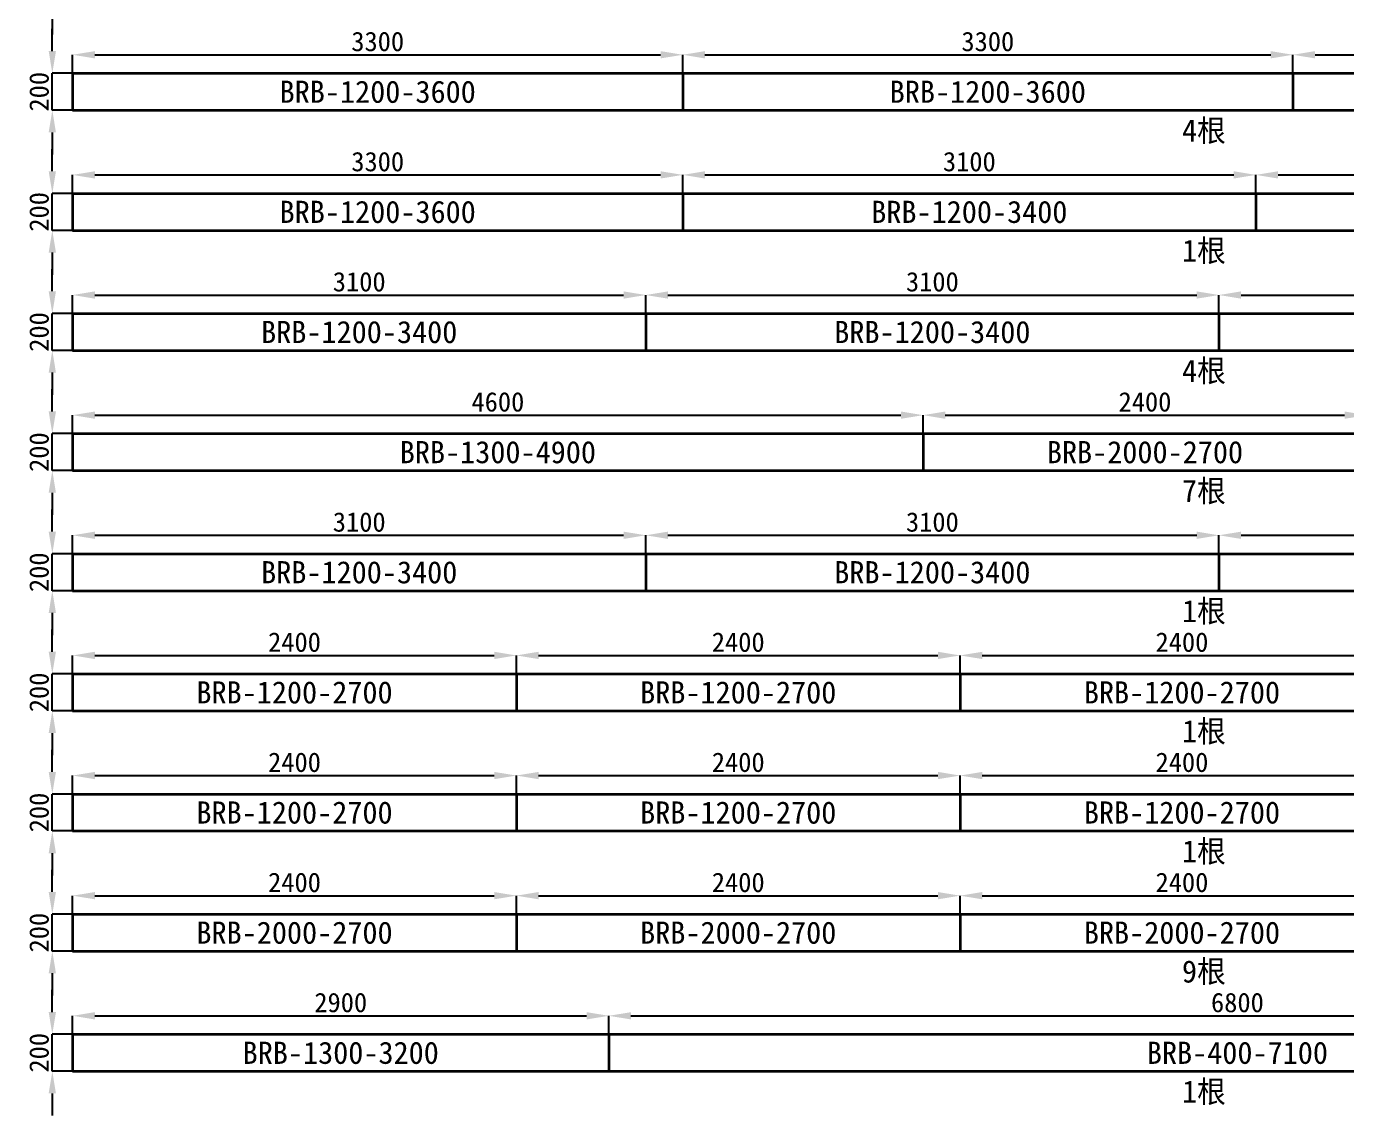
# Model space of a CAD drawing. Header units: metres. Extents: x -250 to 27240, y -11390 to 232.
# Drawn here: x 14750 to 21891, y -11390 to -5496 of the extents above; entities that cross this region are included whole.
import ezdxf
from ezdxf.enums import TextEntityAlignment as Align

# ---------------------------------------------------------------- set-up
doc = ezdxf.new("R2010")
doc.units = ezdxf.units.M
for name, color, linetype in [('DIMENSION', 3, 'Continuous'), ('TEXT', 3, 'Continuous'), ('TUBE', 3, 'Continuous')]:
    doc.layers.add(name, color=color, linetype=linetype)
doc.dimstyles.get("Standard").update_dxf_attribs({"dimscale": 30, "dimtxt": 3.5, "dimasz": 4, "dimexe": 1.25, "dimexo": 0, "dimtad": 1, "dimcen": 2.5, "dimazin": 3, "dimtfac": 1, "dimtmove": 0, "dimatfit": 3})

# ---------------------------------------------------------------- blocks, each defined once
blk = doc.blocks.new('_CLOSEDFILLED')
at = {"color": 0, "linetype": 'BYBLOCK'}
blk.add_solid([(-1, 0.164), (0, 0), (-1, -0.164)], dxfattribs=at)
blk = doc.blocks.new('*D41')
at = {"color": 0}
for p, q in [((14890, -4980), (14890, -4860)), ((14890, -5300), (14890, -5100)), ((14890, -5420), (14890, -5540))]:
    blk.add_line(p, q, dxfattribs=at)
at = {"color": 3}
for p, q in [((15010, -5100), (14890, -5100)), ((15010, -5300), (14890, -5300))]:
    blk.add_line(p, q, dxfattribs=at)
at = {"layer": 'Defpoints'}
for p in [(15010, -5100), (14890, -5300), (15010, -5300)]:
    blk.add_point(p, dxfattribs=at)
at = {"layer": 'DIMENSION', "color": 0, "xscale": 120, "yscale": 120}
for p, rotation in [((14890, -5100), 270), ((14890, -5300), 90)]:
    blk.add_blockref('_CLOSEDFILLED', p, dxfattribs=dict(at, rotation=rotation))
at = {"layer": 'DIMENSION', "color": 3, "insert": (14818.75, -5200), "char_height": 105, "attachment_point": 5, "rotation": 90}
blk.add_mtext('200', dxfattribs=at)
blk = doc.blocks.new('*D46')
at = {"color": 0}
for p, q in [((14890, -5630), (14890, -5510)), ((14890, -5950), (14890, -5750)), ((14890, -6070), (14890, -6190))]:
    blk.add_line(p, q, dxfattribs=at)
at = {"color": 3}
for p, q in [((15010, -5750), (14890, -5750)), ((15010, -5950), (14890, -5950))]:
    blk.add_line(p, q, dxfattribs=at)
at = {"layer": 'Defpoints'}
for p in [(15010, -5750), (14890, -5950), (15010, -5950)]:
    blk.add_point(p, dxfattribs=at)
at = {"layer": 'DIMENSION', "color": 0, "xscale": 120, "yscale": 120}
for p, rotation in [((14890, -5750), 270), ((14890, -5950), 90)]:
    blk.add_blockref('_CLOSEDFILLED', p, dxfattribs=dict(at, rotation=rotation))
at = {"layer": 'DIMENSION', "color": 3, "insert": (14818.75, -5850), "char_height": 105, "attachment_point": 5, "rotation": 90}
blk.add_mtext('200', dxfattribs=at)
blk = doc.blocks.new('*D47')
at = {"color": 3}
for p, q in [((15000, -5750), (15000, -5650)), ((18300, -5750), (18300, -5650))]:
    blk.add_line(p, q, dxfattribs=at)
at = {"color": 0}
blk.add_line((15120, -5650), (18180, -5650), dxfattribs=at)
at = {"layer": 'Defpoints'}
for p in [(15000, -5650), (15000, -5750), (18300, -5750)]:
    blk.add_point(p, dxfattribs=at)
at = {"layer": 'DIMENSION', "color": 0, "xscale": 120, "yscale": 120, "rotation": 180}
blk.add_blockref('_CLOSEDFILLED', (15000, -5650), dxfattribs=at)
at = {"layer": 'DIMENSION', "color": 0, "xscale": 120, "yscale": 120}
blk.add_blockref('_CLOSEDFILLED', (18300, -5650), dxfattribs=at)
at = {"layer": 'DIMENSION', "color": 3, "insert": (16650, -5578.75), "char_height": 105, "attachment_point": 5}
blk.add_mtext('3300', dxfattribs=at)
blk = doc.blocks.new('*D48')
at = {"color": 3}
for p, q in [((18300, -5750), (18300, -5650)), ((21600, -5750), (21600, -5650))]:
    blk.add_line(p, q, dxfattribs=at)
at = {"color": 0}
blk.add_line((18420, -5650), (21480, -5650), dxfattribs=at)
at = {"layer": 'Defpoints'}
for p in [(18300, -5650), (18300, -5750), (21600, -5750)]:
    blk.add_point(p, dxfattribs=at)
at = {"layer": 'DIMENSION', "color": 0, "xscale": 120, "yscale": 120, "rotation": 180}
blk.add_blockref('_CLOSEDFILLED', (18300, -5650), dxfattribs=at)
at = {"layer": 'DIMENSION', "color": 0, "xscale": 120, "yscale": 120}
blk.add_blockref('_CLOSEDFILLED', (21600, -5650), dxfattribs=at)
at = {"layer": 'DIMENSION', "color": 3, "insert": (19950, -5578.75), "char_height": 105, "attachment_point": 5}
blk.add_mtext('3300', dxfattribs=at)
blk = doc.blocks.new('*D49')
at = {"color": 3}
for p, q in [((21600, -5750), (21600, -5650)), ((24300, -5750), (24300, -5650))]:
    blk.add_line(p, q, dxfattribs=at)
at = {"color": 0}
blk.add_line((21720, -5650), (24180, -5650), dxfattribs=at)
at = {"layer": 'Defpoints'}
for p in [(21600, -5650), (21600, -5750), (24300, -5750)]:
    blk.add_point(p, dxfattribs=at)
at = {"layer": 'DIMENSION', "color": 0, "xscale": 120, "yscale": 120, "rotation": 180}
blk.add_blockref('_CLOSEDFILLED', (21600, -5650), dxfattribs=at)
at = {"layer": 'DIMENSION', "color": 0, "xscale": 120, "yscale": 120}
blk.add_blockref('_CLOSEDFILLED', (24300, -5650), dxfattribs=at)
at = {"layer": 'DIMENSION', "color": 3, "insert": (22950, -5578.75), "char_height": 105, "attachment_point": 5}
blk.add_mtext('2700', dxfattribs=at)
blk = doc.blocks.new('*D51')
at = {"color": 0}
for p, q in [((14890, -6280), (14890, -6160)), ((14890, -6600), (14890, -6400)), ((14890, -6720), (14890, -6840))]:
    blk.add_line(p, q, dxfattribs=at)
at = {"color": 3}
for p, q in [((15010, -6400), (14890, -6400)), ((15010, -6600), (14890, -6600))]:
    blk.add_line(p, q, dxfattribs=at)
at = {"layer": 'Defpoints'}
for p in [(15010, -6400), (14890, -6600), (15010, -6600)]:
    blk.add_point(p, dxfattribs=at)
at = {"layer": 'DIMENSION', "color": 0, "xscale": 120, "yscale": 120}
for p, rotation in [((14890, -6400), 270), ((14890, -6600), 90)]:
    blk.add_blockref('_CLOSEDFILLED', p, dxfattribs=dict(at, rotation=rotation))
at = {"layer": 'DIMENSION', "color": 3, "insert": (14818.75, -6500), "char_height": 105, "attachment_point": 5, "rotation": 90}
blk.add_mtext('200', dxfattribs=at)
blk = doc.blocks.new('*D52')
at = {"color": 3}
for p, q in [((15000, -6400), (15000, -6300)), ((18300, -6400), (18300, -6300))]:
    blk.add_line(p, q, dxfattribs=at)
at = {"color": 0}
blk.add_line((15120, -6300), (18180, -6300), dxfattribs=at)
at = {"layer": 'Defpoints'}
for p in [(15000, -6300), (15000, -6400), (18300, -6400)]:
    blk.add_point(p, dxfattribs=at)
at = {"layer": 'DIMENSION', "color": 0, "xscale": 120, "yscale": 120, "rotation": 180}
blk.add_blockref('_CLOSEDFILLED', (15000, -6300), dxfattribs=at)
at = {"layer": 'DIMENSION', "color": 0, "xscale": 120, "yscale": 120}
blk.add_blockref('_CLOSEDFILLED', (18300, -6300), dxfattribs=at)
at = {"layer": 'DIMENSION', "color": 3, "insert": (16650, -6228.75), "char_height": 105, "attachment_point": 5}
blk.add_mtext('3300', dxfattribs=at)
blk = doc.blocks.new('*D53')
at = {"color": 3}
for p, q in [((18300, -6400), (18300, -6300)), ((21400, -6400), (21400, -6300))]:
    blk.add_line(p, q, dxfattribs=at)
at = {"color": 0}
blk.add_line((18420, -6300), (21280, -6300), dxfattribs=at)
at = {"layer": 'Defpoints'}
for p in [(18300, -6300), (18300, -6400), (21400, -6400)]:
    blk.add_point(p, dxfattribs=at)
at = {"layer": 'DIMENSION', "color": 0, "xscale": 120, "yscale": 120, "rotation": 180}
blk.add_blockref('_CLOSEDFILLED', (18300, -6300), dxfattribs=at)
at = {"layer": 'DIMENSION', "color": 0, "xscale": 120, "yscale": 120}
blk.add_blockref('_CLOSEDFILLED', (21400, -6300), dxfattribs=at)
at = {"layer": 'DIMENSION', "color": 3, "insert": (19850, -6228.75), "char_height": 105, "attachment_point": 5}
blk.add_mtext('3100', dxfattribs=at)
blk = doc.blocks.new('*D54')
at = {"color": 3}
for p, q in [((21400, -6400), (21400, -6300)), ((24300, -6400), (24300, -6300))]:
    blk.add_line(p, q, dxfattribs=at)
at = {"color": 0}
blk.add_line((21520, -6300), (24180, -6300), dxfattribs=at)
at = {"layer": 'Defpoints'}
for p in [(21400, -6300), (21400, -6400), (24300, -6400)]:
    blk.add_point(p, dxfattribs=at)
at = {"layer": 'DIMENSION', "color": 0, "xscale": 120, "yscale": 120, "rotation": 180}
blk.add_blockref('_CLOSEDFILLED', (21400, -6300), dxfattribs=at)
at = {"layer": 'DIMENSION', "color": 0, "xscale": 120, "yscale": 120}
blk.add_blockref('_CLOSEDFILLED', (24300, -6300), dxfattribs=at)
at = {"layer": 'DIMENSION', "color": 3, "insert": (22850, -6228.75), "char_height": 105, "attachment_point": 5}
blk.add_mtext('2900', dxfattribs=at)
blk = doc.blocks.new('*D56')
at = {"color": 0}
for p, q in [((14890, -6930), (14890, -6810)), ((14890, -7250), (14890, -7050)), ((14890, -7370), (14890, -7490))]:
    blk.add_line(p, q, dxfattribs=at)
at = {"color": 3}
for p, q in [((15010, -7050), (14890, -7050)), ((15010, -7250), (14890, -7250))]:
    blk.add_line(p, q, dxfattribs=at)
at = {"layer": 'Defpoints'}
for p in [(15010, -7050), (14890, -7250), (15010, -7250)]:
    blk.add_point(p, dxfattribs=at)
at = {"layer": 'DIMENSION', "color": 0, "xscale": 120, "yscale": 120}
for p, rotation in [((14890, -7050), 270), ((14890, -7250), 90)]:
    blk.add_blockref('_CLOSEDFILLED', p, dxfattribs=dict(at, rotation=rotation))
at = {"layer": 'DIMENSION', "color": 3, "insert": (14818.75, -7150), "char_height": 105, "attachment_point": 5, "rotation": 90}
blk.add_mtext('200', dxfattribs=at)
blk = doc.blocks.new('*D57')
at = {"color": 3}
for p, q in [((15000, -7050), (15000, -6950)), ((18100, -7050), (18100, -6950))]:
    blk.add_line(p, q, dxfattribs=at)
at = {"color": 0}
blk.add_line((15120, -6950), (17980, -6950), dxfattribs=at)
at = {"layer": 'Defpoints'}
for p in [(15000, -6950), (15000, -7050), (18100, -7050)]:
    blk.add_point(p, dxfattribs=at)
at = {"layer": 'DIMENSION', "color": 0, "xscale": 120, "yscale": 120, "rotation": 180}
blk.add_blockref('_CLOSEDFILLED', (15000, -6950), dxfattribs=at)
at = {"layer": 'DIMENSION', "color": 0, "xscale": 120, "yscale": 120}
blk.add_blockref('_CLOSEDFILLED', (18100, -6950), dxfattribs=at)
at = {"layer": 'DIMENSION', "color": 3, "insert": (16550, -6878.75), "char_height": 105, "attachment_point": 5}
blk.add_mtext('3100', dxfattribs=at)
blk = doc.blocks.new('*D58')
at = {"color": 3}
for p, q in [((18100, -7050), (18100, -6950)), ((21200, -7050), (21200, -6950))]:
    blk.add_line(p, q, dxfattribs=at)
at = {"color": 0}
blk.add_line((18220, -6950), (21080, -6950), dxfattribs=at)
at = {"layer": 'Defpoints'}
for p in [(18100, -6950), (18100, -7050), (21200, -7050)]:
    blk.add_point(p, dxfattribs=at)
at = {"layer": 'DIMENSION', "color": 0, "xscale": 120, "yscale": 120, "rotation": 180}
blk.add_blockref('_CLOSEDFILLED', (18100, -6950), dxfattribs=at)
at = {"layer": 'DIMENSION', "color": 0, "xscale": 120, "yscale": 120}
blk.add_blockref('_CLOSEDFILLED', (21200, -6950), dxfattribs=at)
at = {"layer": 'DIMENSION', "color": 3, "insert": (19650, -6878.75), "char_height": 105, "attachment_point": 5}
blk.add_mtext('3100', dxfattribs=at)
blk = doc.blocks.new('*D59')
at = {"color": 3}
for p, q in [((21200, -7050), (21200, -6950)), ((24300, -7050), (24300, -6950))]:
    blk.add_line(p, q, dxfattribs=at)
at = {"color": 0}
blk.add_line((21320, -6950), (24180, -6950), dxfattribs=at)
at = {"layer": 'Defpoints'}
for p in [(21200, -6950), (21200, -7050), (24300, -7050)]:
    blk.add_point(p, dxfattribs=at)
at = {"layer": 'DIMENSION', "color": 0, "xscale": 120, "yscale": 120, "rotation": 180}
blk.add_blockref('_CLOSEDFILLED', (21200, -6950), dxfattribs=at)
at = {"layer": 'DIMENSION', "color": 0, "xscale": 120, "yscale": 120}
blk.add_blockref('_CLOSEDFILLED', (24300, -6950), dxfattribs=at)
at = {"layer": 'DIMENSION', "color": 3, "insert": (22750, -6878.75), "char_height": 105, "attachment_point": 5}
blk.add_mtext('3100', dxfattribs=at)
blk = doc.blocks.new('*D61')
at = {"color": 0}
for p, q in [((14890, -7580), (14890, -7460)), ((14890, -7900), (14890, -7700)), ((14890, -8020), (14890, -8140))]:
    blk.add_line(p, q, dxfattribs=at)
at = {"color": 3}
for p, q in [((15010, -7700), (14890, -7700)), ((15010, -7900), (14890, -7900))]:
    blk.add_line(p, q, dxfattribs=at)
at = {"layer": 'Defpoints'}
for p in [(15010, -7700), (14890, -7900), (15010, -7900)]:
    blk.add_point(p, dxfattribs=at)
at = {"layer": 'DIMENSION', "color": 0, "xscale": 120, "yscale": 120}
for p, rotation in [((14890, -7700), 270), ((14890, -7900), 90)]:
    blk.add_blockref('_CLOSEDFILLED', p, dxfattribs=dict(at, rotation=rotation))
at = {"layer": 'DIMENSION', "color": 3, "insert": (14818.75, -7800), "char_height": 105, "attachment_point": 5, "rotation": 90}
blk.add_mtext('200', dxfattribs=at)
blk = doc.blocks.new('*D62')
at = {"color": 3}
for p, q in [((15000, -7700), (15000, -7600)), ((19600, -7700), (19600, -7600))]:
    blk.add_line(p, q, dxfattribs=at)
at = {"color": 0}
blk.add_line((15120, -7600), (19480, -7600), dxfattribs=at)
at = {"layer": 'Defpoints'}
for p in [(15000, -7600), (15000, -7700), (19600, -7700)]:
    blk.add_point(p, dxfattribs=at)
at = {"layer": 'DIMENSION', "color": 0, "xscale": 120, "yscale": 120, "rotation": 180}
blk.add_blockref('_CLOSEDFILLED', (15000, -7600), dxfattribs=at)
at = {"layer": 'DIMENSION', "color": 0, "xscale": 120, "yscale": 120}
blk.add_blockref('_CLOSEDFILLED', (19600, -7600), dxfattribs=at)
at = {"layer": 'DIMENSION', "color": 3, "insert": (17300, -7528.75), "char_height": 105, "attachment_point": 5}
blk.add_mtext('4600', dxfattribs=at)
blk = doc.blocks.new('*D63')
at = {"color": 3}
for p, q in [((19600, -7700), (19600, -7600)), ((22000, -7700), (22000, -7600))]:
    blk.add_line(p, q, dxfattribs=at)
at = {"color": 0}
blk.add_line((19720, -7600), (21880, -7600), dxfattribs=at)
at = {"layer": 'Defpoints'}
for p in [(19600, -7600), (19600, -7700), (22000, -7700)]:
    blk.add_point(p, dxfattribs=at)
at = {"layer": 'DIMENSION', "color": 0, "xscale": 120, "yscale": 120, "rotation": 180}
blk.add_blockref('_CLOSEDFILLED', (19600, -7600), dxfattribs=at)
at = {"layer": 'DIMENSION', "color": 0, "xscale": 120, "yscale": 120}
blk.add_blockref('_CLOSEDFILLED', (22000, -7600), dxfattribs=at)
at = {"layer": 'DIMENSION', "color": 3, "insert": (20800, -7528.75), "char_height": 105, "attachment_point": 5}
blk.add_mtext('2400', dxfattribs=at)
blk = doc.blocks.new('*D67')
at = {"color": 0}
for p, q in [((14890, -8230), (14890, -8110)), ((14890, -8550), (14890, -8350)), ((14890, -8670), (14890, -8790))]:
    blk.add_line(p, q, dxfattribs=at)
at = {"color": 3}
for p, q in [((15010, -8350), (14890, -8350)), ((15010, -8550), (14890, -8550))]:
    blk.add_line(p, q, dxfattribs=at)
at = {"layer": 'Defpoints'}
for p in [(15010, -8350), (14890, -8550), (15010, -8550)]:
    blk.add_point(p, dxfattribs=at)
at = {"layer": 'DIMENSION', "color": 0, "xscale": 120, "yscale": 120}
for p, rotation in [((14890, -8350), 270), ((14890, -8550), 90)]:
    blk.add_blockref('_CLOSEDFILLED', p, dxfattribs=dict(at, rotation=rotation))
at = {"layer": 'DIMENSION', "color": 3, "insert": (14818.75, -8450), "char_height": 105, "attachment_point": 5, "rotation": 90}
blk.add_mtext('200', dxfattribs=at)
blk = doc.blocks.new('*D68')
at = {"color": 3}
for p, q in [((15000, -8350), (15000, -8250)), ((18100, -8350), (18100, -8250))]:
    blk.add_line(p, q, dxfattribs=at)
at = {"color": 0}
blk.add_line((15120, -8250), (17980, -8250), dxfattribs=at)
at = {"layer": 'Defpoints'}
for p in [(15000, -8250), (15000, -8350), (18100, -8350)]:
    blk.add_point(p, dxfattribs=at)
at = {"layer": 'DIMENSION', "color": 0, "xscale": 120, "yscale": 120, "rotation": 180}
blk.add_blockref('_CLOSEDFILLED', (15000, -8250), dxfattribs=at)
at = {"layer": 'DIMENSION', "color": 0, "xscale": 120, "yscale": 120}
blk.add_blockref('_CLOSEDFILLED', (18100, -8250), dxfattribs=at)
at = {"layer": 'DIMENSION', "color": 3, "insert": (16550, -8178.75), "char_height": 105, "attachment_point": 5}
blk.add_mtext('3100', dxfattribs=at)
blk = doc.blocks.new('*D69')
at = {"color": 3}
for p, q in [((18100, -8350), (18100, -8250)), ((21200, -8350), (21200, -8250))]:
    blk.add_line(p, q, dxfattribs=at)
at = {"color": 0}
blk.add_line((18220, -8250), (21080, -8250), dxfattribs=at)
at = {"layer": 'Defpoints'}
for p in [(18100, -8250), (18100, -8350), (21200, -8350)]:
    blk.add_point(p, dxfattribs=at)
at = {"layer": 'DIMENSION', "color": 0, "xscale": 120, "yscale": 120, "rotation": 180}
blk.add_blockref('_CLOSEDFILLED', (18100, -8250), dxfattribs=at)
at = {"layer": 'DIMENSION', "color": 0, "xscale": 120, "yscale": 120}
blk.add_blockref('_CLOSEDFILLED', (21200, -8250), dxfattribs=at)
at = {"layer": 'DIMENSION', "color": 3, "insert": (19650, -8178.75), "char_height": 105, "attachment_point": 5}
blk.add_mtext('3100', dxfattribs=at)
blk = doc.blocks.new('*D70')
at = {"color": 3}
for p, q in [((21200, -8350), (21200, -8250)), ((24300, -8350), (24300, -8250))]:
    blk.add_line(p, q, dxfattribs=at)
at = {"color": 0}
blk.add_line((21320, -8250), (24180, -8250), dxfattribs=at)
at = {"layer": 'Defpoints'}
for p in [(21200, -8250), (21200, -8350), (24300, -8350)]:
    blk.add_point(p, dxfattribs=at)
at = {"layer": 'DIMENSION', "color": 0, "xscale": 120, "yscale": 120, "rotation": 180}
blk.add_blockref('_CLOSEDFILLED', (21200, -8250), dxfattribs=at)
at = {"layer": 'DIMENSION', "color": 0, "xscale": 120, "yscale": 120}
blk.add_blockref('_CLOSEDFILLED', (24300, -8250), dxfattribs=at)
at = {"layer": 'DIMENSION', "color": 3, "insert": (22750, -8178.75), "char_height": 105, "attachment_point": 5}
blk.add_mtext('3100', dxfattribs=at)
blk = doc.blocks.new('*D73')
at = {"color": 0}
for p, q in [((14890, -8880), (14890, -8760)), ((14890, -9200), (14890, -9000)), ((14890, -9320), (14890, -9440))]:
    blk.add_line(p, q, dxfattribs=at)
at = {"color": 3}
for p, q in [((15010, -9000), (14890, -9000)), ((15010, -9200), (14890, -9200))]:
    blk.add_line(p, q, dxfattribs=at)
at = {"layer": 'Defpoints'}
for p in [(15010, -9000), (14890, -9200), (15010, -9200)]:
    blk.add_point(p, dxfattribs=at)
at = {"layer": 'DIMENSION', "color": 0, "xscale": 120, "yscale": 120}
for p, rotation in [((14890, -9000), 270), ((14890, -9200), 90)]:
    blk.add_blockref('_CLOSEDFILLED', p, dxfattribs=dict(at, rotation=rotation))
at = {"layer": 'DIMENSION', "color": 3, "insert": (14818.75, -9100), "char_height": 105, "attachment_point": 5, "rotation": 90}
blk.add_mtext('200', dxfattribs=at)
blk = doc.blocks.new('*D74')
at = {"color": 3}
for p, q in [((15000, -9000), (15000, -8900)), ((17400, -9000), (17400, -8900))]:
    blk.add_line(p, q, dxfattribs=at)
at = {"color": 0}
blk.add_line((15120, -8900), (17280, -8900), dxfattribs=at)
at = {"layer": 'Defpoints'}
for p in [(15000, -8900), (15000, -9000), (17400, -9000)]:
    blk.add_point(p, dxfattribs=at)
at = {"layer": 'DIMENSION', "color": 0, "xscale": 120, "yscale": 120, "rotation": 180}
blk.add_blockref('_CLOSEDFILLED', (15000, -8900), dxfattribs=at)
at = {"layer": 'DIMENSION', "color": 0, "xscale": 120, "yscale": 120}
blk.add_blockref('_CLOSEDFILLED', (17400, -8900), dxfattribs=at)
at = {"layer": 'DIMENSION', "color": 3, "insert": (16200, -8828.75), "char_height": 105, "attachment_point": 5}
blk.add_mtext('2400', dxfattribs=at)
blk = doc.blocks.new('*D75')
at = {"color": 3}
for p, q in [((17400, -9000), (17400, -8900)), ((19800, -9000), (19800, -8900))]:
    blk.add_line(p, q, dxfattribs=at)
at = {"color": 0}
blk.add_line((17520, -8900), (19680, -8900), dxfattribs=at)
at = {"layer": 'Defpoints'}
for p in [(17400, -8900), (17400, -9000), (19800, -9000)]:
    blk.add_point(p, dxfattribs=at)
at = {"layer": 'DIMENSION', "color": 0, "xscale": 120, "yscale": 120, "rotation": 180}
blk.add_blockref('_CLOSEDFILLED', (17400, -8900), dxfattribs=at)
at = {"layer": 'DIMENSION', "color": 0, "xscale": 120, "yscale": 120}
blk.add_blockref('_CLOSEDFILLED', (19800, -8900), dxfattribs=at)
at = {"layer": 'DIMENSION', "color": 3, "insert": (18600, -8828.75), "char_height": 105, "attachment_point": 5}
blk.add_mtext('2400', dxfattribs=at)
blk = doc.blocks.new('*D76')
at = {"color": 3}
for p, q in [((19800, -9000), (19800, -8900)), ((22200, -9000), (22200, -8900))]:
    blk.add_line(p, q, dxfattribs=at)
at = {"color": 0}
blk.add_line((19920, -8900), (22080, -8900), dxfattribs=at)
at = {"layer": 'Defpoints'}
for p in [(19800, -8900), (19800, -9000), (22200, -9000)]:
    blk.add_point(p, dxfattribs=at)
at = {"layer": 'DIMENSION', "color": 0, "xscale": 120, "yscale": 120, "rotation": 180}
blk.add_blockref('_CLOSEDFILLED', (19800, -8900), dxfattribs=at)
at = {"layer": 'DIMENSION', "color": 0, "xscale": 120, "yscale": 120}
blk.add_blockref('_CLOSEDFILLED', (22200, -8900), dxfattribs=at)
at = {"layer": 'DIMENSION', "color": 3, "insert": (21000, -8828.75), "char_height": 105, "attachment_point": 5}
blk.add_mtext('2400', dxfattribs=at)
blk = doc.blocks.new('*D79')
at = {"color": 0}
for p, q in [((14890, -9530), (14890, -9410)), ((14890, -9850), (14890, -9650)), ((14890, -9970), (14890, -10090))]:
    blk.add_line(p, q, dxfattribs=at)
at = {"color": 3}
for p, q in [((15010, -9650), (14890, -9650)), ((15010, -9850), (14890, -9850))]:
    blk.add_line(p, q, dxfattribs=at)
at = {"layer": 'Defpoints'}
for p in [(15010, -9650), (14890, -9850), (15010, -9850)]:
    blk.add_point(p, dxfattribs=at)
at = {"layer": 'DIMENSION', "color": 0, "xscale": 120, "yscale": 120}
for p, rotation in [((14890, -9650), 270), ((14890, -9850), 90)]:
    blk.add_blockref('_CLOSEDFILLED', p, dxfattribs=dict(at, rotation=rotation))
at = {"layer": 'DIMENSION', "color": 3, "insert": (14818.75, -9750), "char_height": 105, "attachment_point": 5, "rotation": 90}
blk.add_mtext('200', dxfattribs=at)
blk = doc.blocks.new('*D80')
at = {"color": 3}
for p, q in [((15000, -9650), (15000, -9550)), ((17400, -9650), (17400, -9550))]:
    blk.add_line(p, q, dxfattribs=at)
at = {"color": 0}
blk.add_line((15120, -9550), (17280, -9550), dxfattribs=at)
at = {"layer": 'Defpoints'}
for p in [(15000, -9550), (15000, -9650), (17400, -9650)]:
    blk.add_point(p, dxfattribs=at)
at = {"layer": 'DIMENSION', "color": 0, "xscale": 120, "yscale": 120, "rotation": 180}
blk.add_blockref('_CLOSEDFILLED', (15000, -9550), dxfattribs=at)
at = {"layer": 'DIMENSION', "color": 0, "xscale": 120, "yscale": 120}
blk.add_blockref('_CLOSEDFILLED', (17400, -9550), dxfattribs=at)
at = {"layer": 'DIMENSION', "color": 3, "insert": (16200, -9478.75), "char_height": 105, "attachment_point": 5}
blk.add_mtext('2400', dxfattribs=at)
blk = doc.blocks.new('*D81')
at = {"color": 3}
for p, q in [((17400, -9650), (17400, -9550)), ((19800, -9650), (19800, -9550))]:
    blk.add_line(p, q, dxfattribs=at)
at = {"color": 0}
blk.add_line((17520, -9550), (19680, -9550), dxfattribs=at)
at = {"layer": 'Defpoints'}
for p in [(17400, -9550), (17400, -9650), (19800, -9650)]:
    blk.add_point(p, dxfattribs=at)
at = {"layer": 'DIMENSION', "color": 0, "xscale": 120, "yscale": 120, "rotation": 180}
blk.add_blockref('_CLOSEDFILLED', (17400, -9550), dxfattribs=at)
at = {"layer": 'DIMENSION', "color": 0, "xscale": 120, "yscale": 120}
blk.add_blockref('_CLOSEDFILLED', (19800, -9550), dxfattribs=at)
at = {"layer": 'DIMENSION', "color": 3, "insert": (18600, -9478.75), "char_height": 105, "attachment_point": 5}
blk.add_mtext('2400', dxfattribs=at)
blk = doc.blocks.new('*D82')
at = {"color": 3}
for p, q in [((19800, -9650), (19800, -9550)), ((22200, -9650), (22200, -9550))]:
    blk.add_line(p, q, dxfattribs=at)
at = {"color": 0}
blk.add_line((19920, -9550), (22080, -9550), dxfattribs=at)
at = {"layer": 'Defpoints'}
for p in [(19800, -9550), (19800, -9650), (22200, -9650)]:
    blk.add_point(p, dxfattribs=at)
at = {"layer": 'DIMENSION', "color": 0, "xscale": 120, "yscale": 120, "rotation": 180}
blk.add_blockref('_CLOSEDFILLED', (19800, -9550), dxfattribs=at)
at = {"layer": 'DIMENSION', "color": 0, "xscale": 120, "yscale": 120}
blk.add_blockref('_CLOSEDFILLED', (22200, -9550), dxfattribs=at)
at = {"layer": 'DIMENSION', "color": 3, "insert": (21000, -9478.75), "char_height": 105, "attachment_point": 5}
blk.add_mtext('2400', dxfattribs=at)
blk = doc.blocks.new('*D85')
at = {"color": 0}
for p, q in [((14890, -10180), (14890, -10060)), ((14890, -10500), (14890, -10300)), ((14890, -10620), (14890, -10740))]:
    blk.add_line(p, q, dxfattribs=at)
at = {"color": 3}
for p, q in [((15010, -10300), (14890, -10300)), ((15010, -10500), (14890, -10500))]:
    blk.add_line(p, q, dxfattribs=at)
at = {"layer": 'Defpoints'}
for p in [(15010, -10300), (14890, -10500), (15010, -10500)]:
    blk.add_point(p, dxfattribs=at)
at = {"layer": 'DIMENSION', "color": 0, "xscale": 120, "yscale": 120}
for p, rotation in [((14890, -10300), 270), ((14890, -10500), 90)]:
    blk.add_blockref('_CLOSEDFILLED', p, dxfattribs=dict(at, rotation=rotation))
at = {"layer": 'DIMENSION', "color": 3, "insert": (14818.75, -10400), "char_height": 105, "attachment_point": 5, "rotation": 90}
blk.add_mtext('200', dxfattribs=at)
blk = doc.blocks.new('*D86')
at = {"color": 3}
for p, q in [((15000, -10300), (15000, -10200)), ((17400, -10300), (17400, -10200))]:
    blk.add_line(p, q, dxfattribs=at)
at = {"color": 0}
blk.add_line((15120, -10200), (17280, -10200), dxfattribs=at)
at = {"layer": 'Defpoints'}
for p in [(15000, -10200), (15000, -10300), (17400, -10300)]:
    blk.add_point(p, dxfattribs=at)
at = {"layer": 'DIMENSION', "color": 0, "xscale": 120, "yscale": 120, "rotation": 180}
blk.add_blockref('_CLOSEDFILLED', (15000, -10200), dxfattribs=at)
at = {"layer": 'DIMENSION', "color": 0, "xscale": 120, "yscale": 120}
blk.add_blockref('_CLOSEDFILLED', (17400, -10200), dxfattribs=at)
at = {"layer": 'DIMENSION', "color": 3, "insert": (16200, -10128.75), "char_height": 105, "attachment_point": 5}
blk.add_mtext('2400', dxfattribs=at)
blk = doc.blocks.new('*D87')
at = {"color": 3}
for p, q in [((17400, -10300), (17400, -10200)), ((19800, -10300), (19800, -10200))]:
    blk.add_line(p, q, dxfattribs=at)
at = {"color": 0}
blk.add_line((17520, -10200), (19680, -10200), dxfattribs=at)
at = {"layer": 'Defpoints'}
for p in [(17400, -10200), (17400, -10300), (19800, -10300)]:
    blk.add_point(p, dxfattribs=at)
at = {"layer": 'DIMENSION', "color": 0, "xscale": 120, "yscale": 120, "rotation": 180}
blk.add_blockref('_CLOSEDFILLED', (17400, -10200), dxfattribs=at)
at = {"layer": 'DIMENSION', "color": 0, "xscale": 120, "yscale": 120}
blk.add_blockref('_CLOSEDFILLED', (19800, -10200), dxfattribs=at)
at = {"layer": 'DIMENSION', "color": 3, "insert": (18600, -10128.75), "char_height": 105, "attachment_point": 5}
blk.add_mtext('2400', dxfattribs=at)
blk = doc.blocks.new('*D88')
at = {"color": 3}
for p, q in [((19800, -10300), (19800, -10200)), ((22200, -10300), (22200, -10200))]:
    blk.add_line(p, q, dxfattribs=at)
at = {"color": 0}
blk.add_line((19920, -10200), (22080, -10200), dxfattribs=at)
at = {"layer": 'Defpoints'}
for p in [(19800, -10200), (19800, -10300), (22200, -10300)]:
    blk.add_point(p, dxfattribs=at)
at = {"layer": 'DIMENSION', "color": 0, "xscale": 120, "yscale": 120, "rotation": 180}
blk.add_blockref('_CLOSEDFILLED', (19800, -10200), dxfattribs=at)
at = {"layer": 'DIMENSION', "color": 0, "xscale": 120, "yscale": 120}
blk.add_blockref('_CLOSEDFILLED', (22200, -10200), dxfattribs=at)
at = {"layer": 'DIMENSION', "color": 3, "insert": (21000, -10128.75), "char_height": 105, "attachment_point": 5}
blk.add_mtext('2400', dxfattribs=at)
blk = doc.blocks.new('*D91')
at = {"color": 0}
for p, q in [((14890, -10830), (14890, -10710)), ((14890, -11150), (14890, -10950)), ((14890, -11270), (14890, -11390))]:
    blk.add_line(p, q, dxfattribs=at)
at = {"color": 3}
for p, q in [((15010, -10950), (14890, -10950)), ((15010, -11150), (14890, -11150))]:
    blk.add_line(p, q, dxfattribs=at)
at = {"layer": 'Defpoints'}
for p in [(15010, -10950), (14890, -11150), (15010, -11150)]:
    blk.add_point(p, dxfattribs=at)
at = {"layer": 'DIMENSION', "color": 0, "xscale": 120, "yscale": 120}
for p, rotation in [((14890, -10950), 270), ((14890, -11150), 90)]:
    blk.add_blockref('_CLOSEDFILLED', p, dxfattribs=dict(at, rotation=rotation))
at = {"layer": 'DIMENSION', "color": 3, "insert": (14818.75, -11050), "char_height": 105, "attachment_point": 5, "rotation": 90}
blk.add_mtext('200', dxfattribs=at)
blk = doc.blocks.new('*D92')
at = {"color": 3}
for p, q in [((15000, -10950), (15000, -10850)), ((17900, -10950), (17900, -10850))]:
    blk.add_line(p, q, dxfattribs=at)
at = {"color": 0}
blk.add_line((15120, -10850), (17780, -10850), dxfattribs=at)
at = {"layer": 'Defpoints'}
for p in [(15000, -10850), (15000, -10950), (17900, -10950)]:
    blk.add_point(p, dxfattribs=at)
at = {"layer": 'DIMENSION', "color": 0, "xscale": 120, "yscale": 120, "rotation": 180}
blk.add_blockref('_CLOSEDFILLED', (15000, -10850), dxfattribs=at)
at = {"layer": 'DIMENSION', "color": 0, "xscale": 120, "yscale": 120}
blk.add_blockref('_CLOSEDFILLED', (17900, -10850), dxfattribs=at)
at = {"layer": 'DIMENSION', "color": 3, "insert": (16450, -10778.75), "char_height": 105, "attachment_point": 5}
blk.add_mtext('2900', dxfattribs=at)
blk = doc.blocks.new('*D93')
at = {"color": 3}
for p, q in [((17900, -10950), (17900, -10850)), ((24700, -10950), (24700, -10850))]:
    blk.add_line(p, q, dxfattribs=at)
at = {"color": 0}
blk.add_line((18020, -10850), (24580, -10850), dxfattribs=at)
at = {"layer": 'Defpoints'}
for p in [(17900, -10850), (17900, -10950), (24700, -10950)]:
    blk.add_point(p, dxfattribs=at)
at = {"layer": 'DIMENSION', "color": 0, "xscale": 120, "yscale": 120, "rotation": 180}
blk.add_blockref('_CLOSEDFILLED', (17900, -10850), dxfattribs=at)
at = {"layer": 'DIMENSION', "color": 0, "xscale": 120, "yscale": 120}
blk.add_blockref('_CLOSEDFILLED', (24700, -10850), dxfattribs=at)
at = {"layer": 'DIMENSION', "color": 3, "insert": (21300, -10778.75), "char_height": 105, "attachment_point": 5}
blk.add_mtext('6800', dxfattribs=at)

msp = doc.modelspace()

# ---------------------------------------------------------------- linework, layer by layer
at = {"layer": 'TUBE', "color": 7, "lineweight": 35}
for p, q in [((15000, -5750), (18300, -5750)), ((15000, -5750), (15000, -5950)), ((18300, -5750), (18300, -5950)), ((18300, -5750), (21600, -5750)), ((21600, -5750), (21600, -5950)), ((21600, -5750), (24300, -5750)), ((15000, -5950), (18300, -5950)), ((18300, -5950), (21600, -5950)), ((21600, -5950), (24300, -5950)), ((15000, -6400), (18300, -6400)), ((15000, -6400), (15000, -6600)), ((18300, -6400), (18300, -6600)), ((18300, -6400), (21400, -6400)), ((21400, -6400), (21400, -6600)), ((21400, -6400), (24300, -6400)), ((15000, -6600), (18300, -6600)), ((18300, -6600), (21400, -6600)), ((21400, -6600), (24300, -6600)), ((15000, -7050), (18100, -7050)), ((15000, -7050), (15000, -7250)), ((18100, -7050), (18100, -7250)), ((18100, -7050), (21200, -7050)), ((21200, -7050), (21200, -7250)), ((21200, -7050), (24300, -7050)), ((15000, -7250), (18100, -7250)), ((18100, -7250), (21200, -7250)), ((21200, -7250), (24300, -7250)), ((15000, -7700), (19600, -7700)), ((15000, -7700), (15000, -7900)), ((19600, -7700), (19600, -7900)), ((19600, -7700), (22000, -7700)), ((15000, -7900), (19600, -7900)), ((19600, -7900), (22000, -7900)), ((15000, -8350), (18100, -8350)), ((15000, -8350), (15000, -8550)), ((18100, -8350), (18100, -8550)), ((18100, -8350), (21200, -8350)), ((21200, -8350), (21200, -8550)), ((21200, -8350), (24300, -8350)), ((15000, -8550), (18100, -8550)), ((18100, -8550), (21200, -8550)), ((21200, -8550), (24300, -8550)), ((15000, -9000), (17400, -9000)), ((15000, -9000), (15000, -9200)), ((17400, -9000), (17400, -9200)), ((17400, -9000), (19800, -9000)), ((19800, -9000), (19800, -9200)), ((19800, -9000), (22200, -9000)), ((15000, -9200), (17400, -9200)), ((17400, -9200), (19800, -9200)), ((19800, -9200), (22200, -9200)), ((15000, -9650), (17400, -9650)), ((15000, -9650), (15000, -9850)), ((17400, -9650), (17400, -9850)), ((17400, -9650), (19800, -9650)), ((19800, -9650), (19800, -9850)), ((19800, -9650), (22200, -9650)), ((15000, -9850), (17400, -9850)), ((17400, -9850), (19800, -9850)), ((19800, -9850), (22200, -9850)), ((15000, -10300), (17400, -10300)), ((15000, -10300), (15000, -10500)), ((17400, -10300), (17400, -10500)), ((17400, -10300), (19800, -10300)), ((19800, -10300), (19800, -10500)), ((19800, -10300), (22200, -10300)), ((15000, -10500), (17400, -10500)), ((17400, -10500), (19800, -10500)), ((19800, -10500), (22200, -10500)), ((15000, -10950), (17900, -10950)), ((15000, -10950), (15000, -11150)), ((17900, -10950), (17900, -11150)), ((17900, -10950), (24700, -10950)), ((15000, -11150), (17900, -11150)), ((17900, -11150), (24700, -11150))]:
    msp.add_line(p, q, dxfattribs=at)

# ---------------------------------------------------------------- texts
at = {"layer": 'TEXT'}
for s, p in [('BRB-1200-3600', (16650, -5850)), ('BRB-1200-3600', (19950, -5850)), ('BRB-1200-3600', (16650, -6500)), ('BRB-1200-3400', (19850, -6500)), ('BRB-1200-3400', (16550, -7150)), ('BRB-1200-3400', (19650, -7150)), ('BRB-1300-4900', (17300, -7800)), ('BRB-2000-2700', (20800, -7800)), ('BRB-1200-3400', (16550, -8450)), ('BRB-1200-3400', (19650, -8450)), ('BRB-1200-2700', (16200, -9100)), ('BRB-1200-2700', (18600, -9100)), ('BRB-1200-2700', (21000, -9100)), ('BRB-1200-2700', (16200, -9750)), ('BRB-1200-2700', (18600, -9750)), ('BRB-1200-2700', (21000, -9750)), ('BRB-2000-2700', (16200, -10400)), ('BRB-2000-2700', (18600, -10400)), ('BRB-2000-2700', (21000, -10400)), ('BRB-1300-3200', (16450, -11050)), ('BRB-400-7100', (21300, -11050))]:
    msp.add_text(s, height=120, dxfattribs=at).set_placement(p, align=Align.MIDDLE_CENTER)
for s, p in [('4根', (21000, -6120)), ('1根', (21000, -6770)), ('4根', (21000, -7420)), ('7根', (21000, -8070)), ('1根', (21000, -8720)), ('1根', (21000, -9370)), ('1根', (21000, -10020)), ('9根', (21000, -10670)), ('1根', (21000, -11320))]:
    msp.add_text(s, height=120, dxfattribs=at).set_placement(p)

# ---------------------------------------------------------------- dimensions: what is measured, and where the dimension line sits
at = {"layer": 'DIMENSION', "color": 3, "lineweight": 25}
for base, p1, p2, picture, middle in [((14890, -5300), (15010, -5300), (15010, -5100), '*D41', (14818.75, -5200)), ((14890, -5950), (15010, -5950), (15010, -5750), '*D46', (14818.75, -5850)), ((14890, -6600), (15010, -6600), (15010, -6400), '*D51', (14818.75, -6500)), ((14890, -7250), (15010, -7250), (15010, -7050), '*D56', (14818.75, -7150)), ((14890, -7900), (15010, -7900), (15010, -7700), '*D61', (14818.75, -7800)), ((14890, -8550), (15010, -8550), (15010, -8350), '*D67', (14818.75, -8450)), ((14890, -9200), (15010, -9200), (15010, -9000), '*D73', (14818.75, -9100)), ((14890, -9850), (15010, -9850), (15010, -9650), '*D79', (14818.75, -9750)), ((14890, -10500), (15010, -10500), (15010, -10300), '*D85', (14818.75, -10400)), ((14890, -11150), (15010, -11150), (15010, -10950), '*D91', (14818.75, -11050))]:
    dim = msp.add_linear_dim(base=base, p1=p1, p2=p2, angle=90, text='200', dimstyle='Standard', dxfattribs=at)
    dim.commit()
    dim.dimension.update_dxf_attribs({"geometry": picture, "text_midpoint": middle})
for base, p1, p2, text, picture, middle in [((15000, -5650), (15000, -5750), (18300, -5750), '3300', '*D47', (16650, -5578.75)), ((18300, -5650), (18300, -5750), (21600, -5750), '3300', '*D48', (19950, -5578.75)), ((21600, -5650), (21600, -5750), (24300, -5750), '2700', '*D49', (22950, -5578.75)), ((15000, -6300), (15000, -6400), (18300, -6400), '3300', '*D52', (16650, -6228.75)), ((18300, -6300), (18300, -6400), (21400, -6400), '3100', '*D53', (19850, -6228.75)), ((21400, -6300), (21400, -6400), (24300, -6400), '2900', '*D54', (22850, -6228.75)), ((15000, -6950), (15000, -7050), (18100, -7050), '3100', '*D57', (16550, -6878.75)), ((18100, -6950), (18100, -7050), (21200, -7050), '3100', '*D58', (19650, -6878.75)), ((21200, -6950), (21200, -7050), (24300, -7050), '3100', '*D59', (22750, -6878.75)), ((15000, -7600), (15000, -7700), (19600, -7700), '4600', '*D62', (17300, -7528.75)), ((19600, -7600), (19600, -7700), (22000, -7700), '2400', '*D63', (20800, -7528.75)), ((15000, -8250), (15000, -8350), (18100, -8350), '3100', '*D68', (16550, -8178.75)), ((18100, -8250), (18100, -8350), (21200, -8350), '3100', '*D69', (19650, -8178.75)), ((21200, -8250), (21200, -8350), (24300, -8350), '3100', '*D70', (22750, -8178.75)), ((15000, -8900), (15000, -9000), (17400, -9000), '2400', '*D74', (16200, -8828.75)), ((17400, -8900), (17400, -9000), (19800, -9000), '2400', '*D75', (18600, -8828.75)), ((19800, -8900), (19800, -9000), (22200, -9000), '2400', '*D76', (21000, -8828.75)), ((15000, -9550), (15000, -9650), (17400, -9650), '2400', '*D80', (16200, -9478.75)), ((17400, -9550), (17400, -9650), (19800, -9650), '2400', '*D81', (18600, -9478.75)), ((19800, -9550), (19800, -9650), (22200, -9650), '2400', '*D82', (21000, -9478.75)), ((15000, -10200), (15000, -10300), (17400, -10300), '2400', '*D86', (16200, -10128.75)), ((17400, -10200), (17400, -10300), (19800, -10300), '2400', '*D87', (18600, -10128.75)), ((19800, -10200), (19800, -10300), (22200, -10300), '2400', '*D88', (21000, -10128.75)), ((15000, -10850), (15000, -10950), (17900, -10950), '2900', '*D92', (16450, -10778.75)), ((17900, -10850), (17900, -10950), (24700, -10950), '6800', '*D93', (21300, -10778.75))]:
    dim = msp.add_linear_dim(base=base, p1=p1, p2=p2, text=text, dimstyle='Standard', dxfattribs=at)
    dim.commit()
    dim.dimension.update_dxf_attribs({"geometry": picture, "text_midpoint": middle})

doc.saveas('drawing.dxf')
